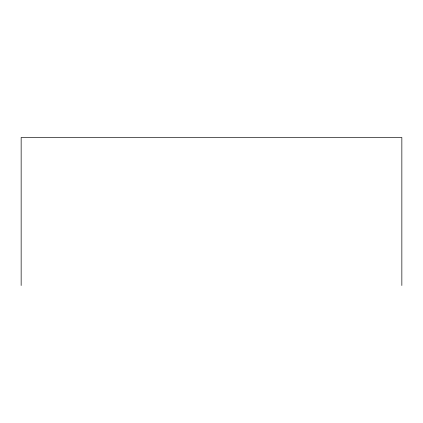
<?xml version="1.0" encoding="UTF-8"?>
<svg xmlns="http://www.w3.org/2000/svg" width="423" height="423" viewBox="0 0 423 423"><rect width="100%" height="100%" fill="white"/><g stroke="black" fill="none" stroke-linecap="round" stroke-linejoin="round"><path stroke-width="0.63" d="M401.85 285.504L401.85 137.496L21.15 137.496L21.15 285.504"/></g></svg>
